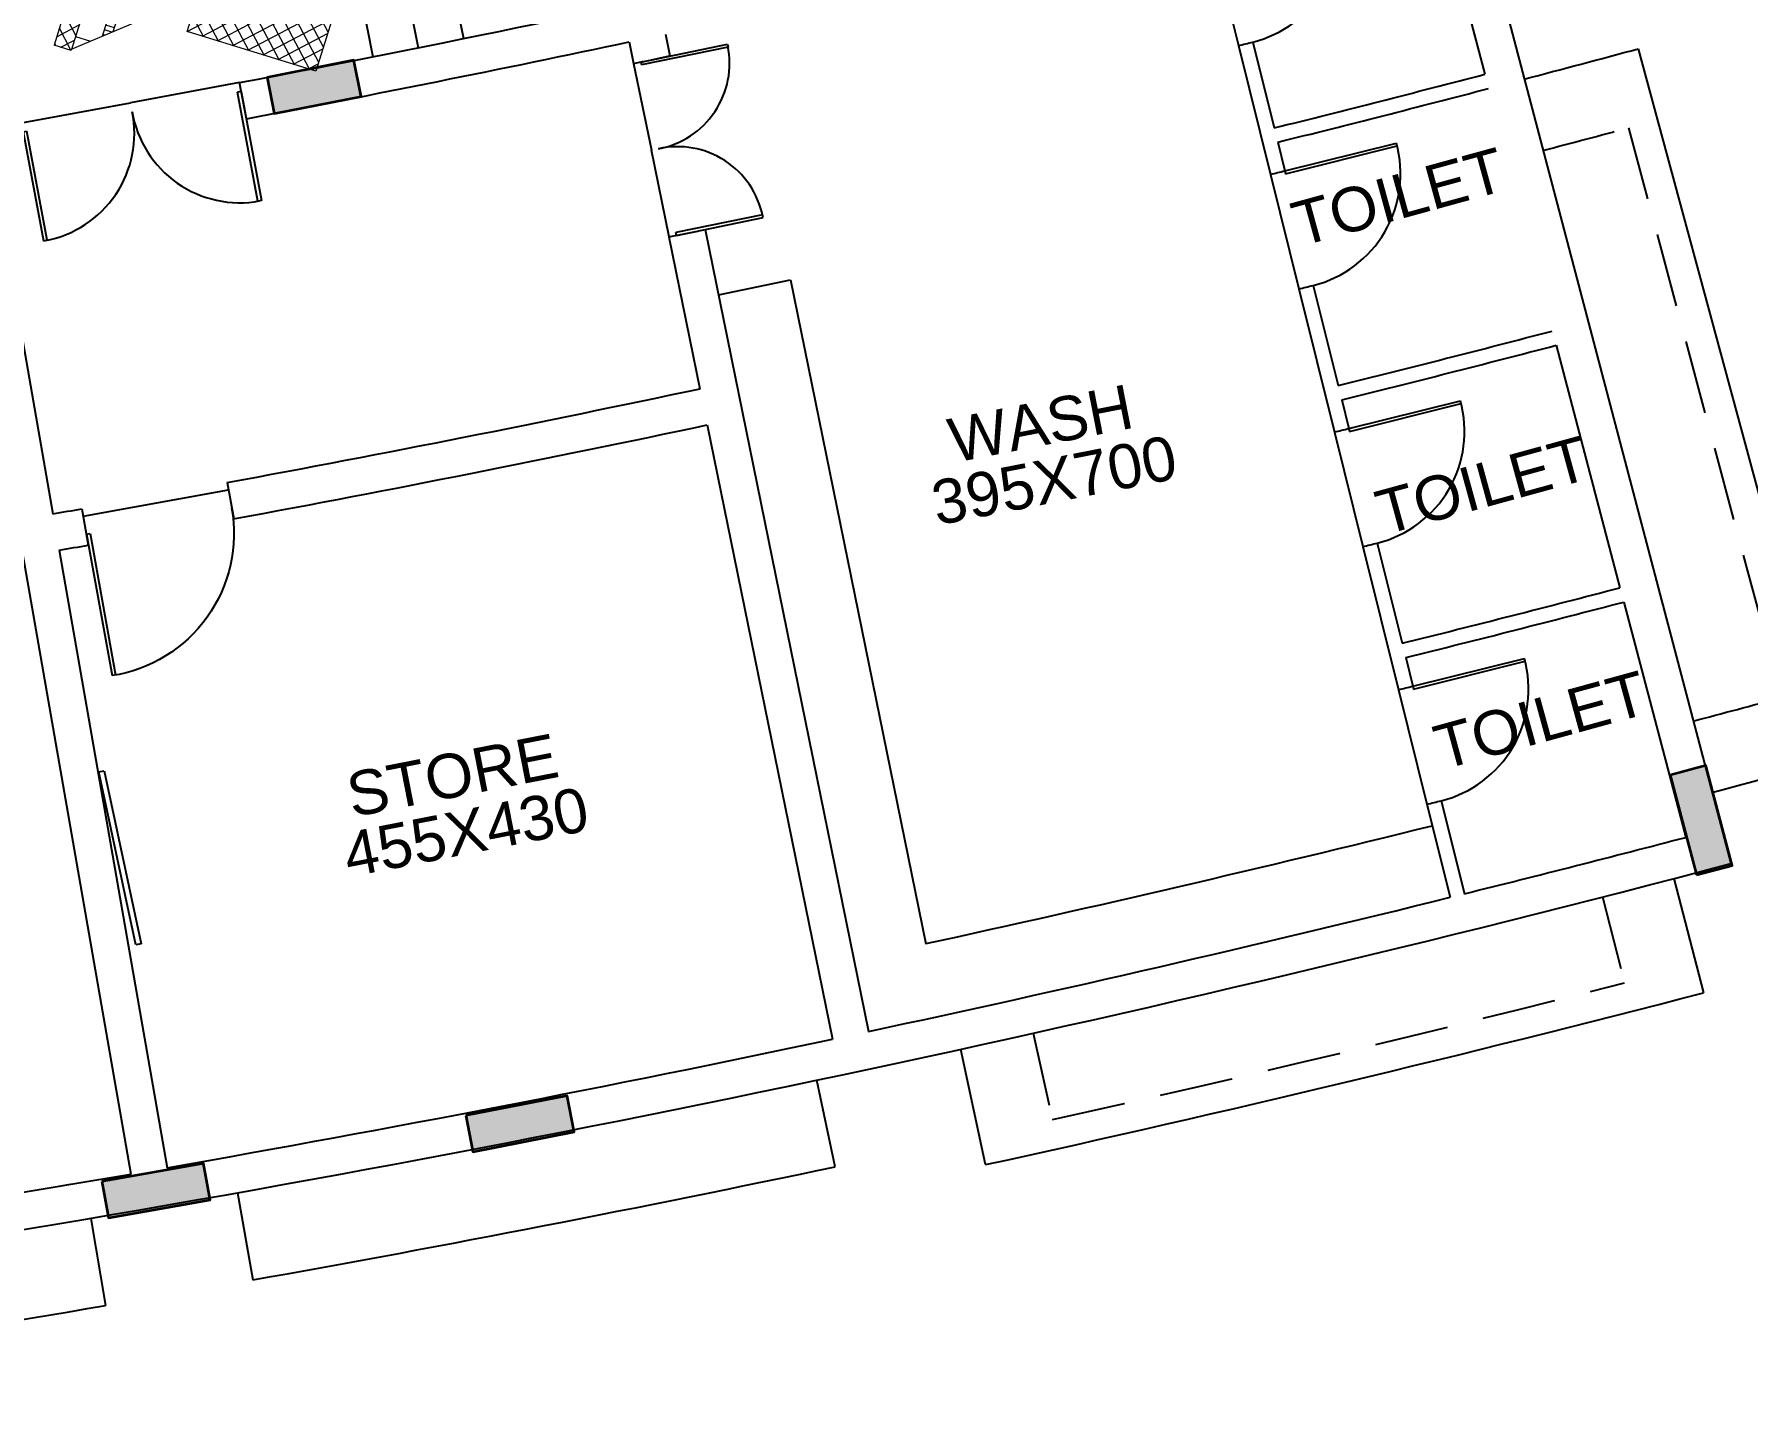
# Model space of a CAD drawing. Header units: inches. Extents: x -221585 to 401252, y -284294 to 332380.
# Drawn here: x 176680 to 177842, y 51952 to 52875 of the extents above; entities that cross this region are included whole.
import ezdxf
from ezdxf.enums import TextEntityAlignment as Align

# ---------------------------------------------------------------- set-up
doc = ezdxf.new("R2010")
doc.units = ezdxf.units.IN
doc.header["$MEASUREMENT"] = 0
doc.linetypes.add('HIDDEN', pattern=[0.375, 0.25, -0.125])
for name, color, linetype, lineweight in [('A-SEC-TXT', 3, 'Continuous', 0), ('A-WALL', 1, 'Continuous', 9), ('column fa 25', 3, 'Continuous', 35)]:
    doc.layers.add(name, color=color, linetype=linetype, lineweight=lineweight)
doc.layers.add('A-TEXT', color=3, linetype='Continuous')
doc.layers.add('AC-GRND-PATT', color=251, linetype='Continuous')
doc.styles.get("Standard").update_dxf_attribs({"font": 'arial.ttf'})
pattern_1 = [(135.0000000000003, (-206628.5231979876, -439172.1450680238), (31.07679027994059, 31.076790279941), []), (45.00000000000047, (-206628.5231979876, -439172.1450680238), (31.076790279941, -31.07679027994059), [])]

# ---------------------------------------------------------------- blocks, each defined once
blk = doc.blocks.new('RYTRTRTRTRT')
at = {"color": 1}
for p, q in [((42.51784281896418, 61.1534602869689), (42.51784281896418, 61.75346028696891)), ((42.51784281896418, 61.75346028696891), (42.53784281896421, 61.75346028696891)), ((42.53784281896421, 61.75346028696891), (42.53784281896421, 61.1534602869689)), ((43.71784281896418, 61.75346028696891), (43.6978428189642, 61.75346028696891)), ((43.6978428189642, 61.75346028696891), (43.6978428189642, 61.1534602869689)), ((43.71784281896418, 61.1534602869689), (43.71784281896418, 61.75346028696891)), ((42.51784281896418, 61.1534602869689), (42.53784281896421, 61.1534602869689)), ((43.71784281896418, 61.1534602869689), (43.6978428189642, 61.1534602869689)), ((42.51784281896418, 61.10346028696891), (43.11784281896421, 61.10346028696891)), ((43.71784281896418, 61.10346028696891), (43.11784281896421, 61.10346028696891))]:
    blk.add_line(p, q, dxfattribs=at)
for centre, start, end in [((42.5278428189642, 61.16337695363558), 359.037068388323, 90.00000000000027), ((43.70784281896417, 61.16337695363558), 90, 180.9629316116769)]:
    blk.add_arc(centre, 0.5900833333333324, start, end, dxfattribs=at)
blk = doc.blocks.new('FEGREGRE')
at = {"color": 20, "ltscale": 10}
for p, q in [((357183.5731508203, 114115.4771461716, 0.8421725082232377), (357203.7039292504, 114038.0554099902, 0.4210862541116189)), ((356717.0507664894, 113921.5866897664, 0.4210862541116189), (356700.3435475476, 113999.6794120376, 0.4210862541116189)), ((356615.0957505555, 113920.1474458802, 0.4210862541116189), (356602.5564011558, 113978.758752379, 0.4210862541116189)), ((356209.8131552041, 113902.5001655122, 0.4210862541116189), (356220.2916708002, 113843.4123208981, 0.4210862541116189)), ((356110.4229918143, 113885.0594659963, 0.4210862541116189), (356120.4556473326, 113826.047186268, 0.4210862541116189))]:
    blk.add_line(p, q, dxfattribs=at)
for centre, radius, start, end in [((353970.4168312088, 126473.0788032789, 0.4210862541116189), 12848.5, 282.3434219765919, 284.5749974342208), ((353970.4168312088, 126473.0788032789, 0.4210862541116189), 12828.5, 280.1008292623364, 281.8972090181981), ((353970.3385509103, 126473.0788032789, 0.4210862541116189), 12828.5, 277.853376746456, 279.6485812701991)]:
    blk.add_arc(centre, radius, start, end, dxfattribs=at)
blk = doc.blocks.new('TRTH')
at = {"color": 1, "ltscale": 8}
for p, q in [((-589.8393136805753, -68.75925391937484), (-589.8393136805753, -67.97951037179017)), ((-589.8193136805753, -68.75925391937484), (-589.8193136805753, -67.97925391937488)), ((-589.8393136805753, -68.75925391937484), (-589.8193136805753, -68.75925391937484)), ((-589.8393136805753, -68.85925391937485), (-589.0393136805752, -68.85925391937485))]:
    blk.add_line(p, q, dxfattribs=at)
blk.add_arc((-589.8193136805753, -68.75925391937484), 0.7799999999999728, 0, 91.4692835813525, dxfattribs=at)
blk = doc.blocks.new('ddfe')
at = {"layer": 'column fa 25', "ltscale": 10}
h = blk.add_hatch(color=3, dxfattribs=at)
h.set_gradient(color1=(141, 141, 141), color2=(145, 145, 145), one_color=1, tint=0.5699999928474426, name='CYLINDER')
h.paths.add_polyline_path([(177039.0371168449, 119902.3598854549), (177064.0371168449, 119902.3598854549), (177064.0371168449, 119962.3598854549), (177039.0371168449, 119962.3598854549)])
at = {"layer": 'column fa 25', "color": 2, "ltscale": 10}
blk.add_lwpolyline([(177039.0371168449, 119902.3598854549), (177064.0371168449, 119902.3598854549), (177064.0371168449, 119962.3598854549), (177039.0371168449, 119962.3598854549)], close=True, dxfattribs=at)
blk = doc.blocks.new('dd')
at = {"layer": 'column fa 25', "ltscale": 10}
h = blk.add_hatch(color=3, dxfattribs=at)
h.set_gradient(color1=(141, 141, 141), color2=(145, 145, 145), one_color=1, tint=0.5699999928474426, name='CYLINDER')
h.paths.add_polyline_path([(177327.7670854307, 119885.9636786617), (177352.7670854306, 119885.9636786617), (177352.7670854306, 119955.9636786617), (177327.7670854306, 119955.9636786617)])
at = {"layer": 'column fa 25', "color": 1, "ltscale": 10}
blk.add_lwpolyline([(177327.7670854307, 119885.9636786617), (177352.7670854307, 119885.9636786617), (177352.7670854307, 119955.9636786617), (177327.7670854307, 119955.9636786617)], close=True, dxfattribs=at)
blk = doc.blocks.new('A$C08703A85')
at = {"layer": 'AC-GRND-PATT', "lineweight": -2, "ltscale": 0.1}
h = blk.add_hatch(dxfattribs=at)
h.set_pattern_fill('ANSI37', color=0, scale=351.5937463113331, angle=-2.691e-13)
h.set_pattern_definition(pattern_1)
h.paths.add_polyline_path([(-0.003734150435775518, 836.800141538959), (67.48671045014635, 836.800141538959), (70.3150150985457, 834.4036621111445), (70.3150150985457, 5.948316450696439), (63.24153318116441, 0.001329909544438124), (-0.003734150435775518, 0.001329909544438124)])
h = blk.add_hatch(dxfattribs=at)
h.set_pattern_fill('BRSTONE', color=0, scale=351.5937463113331, angle=-2.691e-13)
h.set_pattern_definition([(180.000000000001, (-206628.5231979876, -439172.1450680238), (-6.724011267479903e-13, 116.02593628274), []), (90, (-206944.9575696974, -439172.1450680238), (175.7968731556658, 116.025936282741), [116.02593628274, -116.02593628274]), (90, (-206909.7981950431, -439172.1450680238), (175.7968731556658, 116.025936282741), [116.02593628274, -116.02593628274]), (180.000000000001, (-206944.9575696974, -439152.8074119729), (-175.7968731556674, 116.025936282739), [-316.4343716801998, 35.1593746311333]), (180.000000000001, (-206944.9575696974, -439133.469755922), (-175.7968731556674, 116.025936282739), [-316.4343716801998, 35.1593746311333]), (180.000000000001, (-206944.9575696974, -439114.132099886), (-175.7968731556674, 116.025936282739), [-316.4343716801998, 35.1593746311333]), (180.000000000001, (-206944.9575696974, -439094.794443835), (-175.7968731556674, 116.025936282739), [-316.4343716801998, 35.1593746311333]), (180.000000000001, (-206944.9575696974, -439075.4567877841), (-175.7968731556674, 116.025936282739), [-316.4343716801998, 35.1593746311333])])
h.paths.add_polyline_path([(70.3150150985457, 834.4036621111445), (481.4555202932097, 486.0360413151793), (481.4555202932097, 351.6121742981486), (70.3150150985457, 5.948316450696439)])
h = blk.add_hatch(dxfattribs=at)
h.set_pattern_fill('ANSI37', color=0, scale=351.5937463113331, angle=-2.691e-13)
h.set_pattern_definition(pattern_1)
h.paths.add_polyline_path([(1008.846139809582, 627.6013600486331), (1008.846139809582, 205.6888644653372), (481.4555202932097, 205.6888644653372), (481.4555202932097, 416.6451122718863), (481.4555202932097, 627.6013600486331)])
at = {"layer": 'A-WALL', "color": 10, "lineweight": -2, "ltscale": 0.1}
for p, q in [((-0.003734150435775518, 836.800141538959), (-0.003734150435775518, 0.001329909544438124)), ((70.3150150985457, 836.800141538959), (-0.003734150435775518, 836.800141538959)), ((481.4555202932097, 486.0360413151793), (67.48671045014635, 836.800141538959)), ((70.3150150985457, 838.5576078253798), (70.3150150985457, 0.001329909544438124)), ((481.4555202932097, 205.6888644653372), (481.4555202932097, 627.6013600486331)), ((481.4555202932097, 627.6013600486331), (1008.846139809582, 627.6013600486331)), ((1008.846139809582, 627.6013600486331), (1008.846139809582, 205.6888644653372)), ((498.59251584718, 471.5155203151517), (494.5514070005156, 474.9396330821328)), ((481.4555202932097, 205.6888644653372), (481.4555202932097, 416.6451122718863)), ((481.4555202932097, 351.6121742981486), (63.24153318116441, 0.001329909544438124)), ((1008.846139809582, 205.6888644653372), (481.4555202932097, 205.6888644653372))]:
    blk.add_line(p, q, dxfattribs=at)
at = {"layer": 'A-WALL', "color": 10, "linetype": 'ByBlock', "lineweight": -2, "ltscale": 0.1}
blk.add_line((70.3150150985457, 0.001329909544438124), (-0.003734150435775518, 0.001329909544438124), dxfattribs=at)
blk = doc.blocks.new('A$C1C8104B6')
at = {"color": 6}
for points in [[(736.5003980866168, 0.0002716926392167807), (887, 0.0002716926392167807), (887, 146), (736.5003980866168, 146)], [(759.5003980866168, 23.00027169263922), (864, 23.00027169263922), (864, 123), (759.5003980866168, 123)]]:
    blk.add_lwpolyline(points, close=True, dxfattribs=at)
at = {"layer": 'A-SEC-TXT', "rotation": 270}
blk.add_blockref('A$C08703A85', (89.89903803798393, 1008.846411502222), dxfattribs=at)

msp = doc.modelspace()

# ---------------------------------------------------------------- linework, layer by layer
at = {"color": 4, "ltscale": 8}
for p, q in [((177410.3653290486, 53907.92671372947, 0.4210862541116874), (177830.5974989876, 52312.31891272559, 0.4210862541116874)), ((177624.1812954496, 52997.36394448717), (177663.6697090275, 52847.46851134011, 0.4210862541116874)), ((177712.059617253, 52663.73361292532, 0.4210862541116874), (177755.3558492775, 52499.33923640147, 0.4210862541116874)), ((177757.9026864083, 52489.66897913783, 0.4210862541116874), (177799.9232424878, 52330.11830244258, 0.4210862541116874))]:
    msp.add_line(p, q, dxfattribs=at)
at = {"color": 2, "ltscale": 8}
for p, q in [((176893.8158908683, 53099.30892283561, 0.4302885677967264), (176940.6500170086, 52865.45252538477, 0.4389928785193312)), ((176923.9070833853, 53105.37600293486, 0.4303250302276605), (176971.3499244888, 52871.64233649369, 0.4390300785490589)), ((176863.7063497415, 53093.31968502419, 0.4302491849005297), (176909.9313897446, 52859.34213123597, 0.4389526989462261))]:
    msp.add_line(p, q, dxfattribs=at)
at = {"color": 4, "ltscale": 10}
for p, q in [((177083.5897679928, 52869.42273977217), (177086.7067932322, 52854.7515975453, 0.4214451629217114)), ((177108.2232528525, 52874.61429698074), (177111.1700023026, 52859.90694157417, 0.4214387869666434)), ((177496.7742728147, 52866.94473981032, 0.4246334551271105), (177518.464967052, 52779.59762048423, 0.4277788902990294)), ((177506.4805011417, 52869.3508048019, 0.4246335995781768), (177520.9409590831, 52811.11941158368, 0.4267305556512764)), ((176824.1801556605, 52817.27773439103), (176819.6452998765, 52841.86331338189)), ((177523.3510354066, 52801.41417938062, 0.4270800483301261), (177528.1711880537, 52782.00371497455, 0.4277790336878263)), ((176651.7526619269, 52785.85709148557), (176693.0276819458, 52549.45378004278, 0.4208462852993756)), ((176627.1104713612, 52781.59340832477), (176745.8023614957, 52101.87765060742)), ((177110.6718232554, 52737.16902880989, 0.425635835498903), (177131.643933102, 52634.27099174591, 0.429303147642264)), ((177135.162706455, 52742.18872975228, 0.4256348589920374), (177245.9307879129, 52198.47802814255)), ((177144.1523448309, 52698.06263743159, 0.4219465161658181), (177193.1488531579, 52708.04883545205, 0.4272075117330927)), ((177193.1488531579, 52708.04883545205, 0.4272075117330927), (177284.8695443116, 52258.02834886876, 0.443246356032738)), ((177537.7455840619, 52701.95573700067, 0.4305748326610382), (177561.846355208, 52604.90338311471, 0.4340697605966766)), ((177547.4517986421, 52704.3618573502, 0.430574975118627), (177564.322332907, 52636.42523192892, 0.4330214238705772)), ((177566.7324092307, 52626.71999972592, 0.4333709165494224), (177571.5525618778, 52607.30953531984, 0.4340699019071226)), ((177136.6359254911, 52609.77816667368, 0.4301760781409947), (177221.4764579516, 52193.31825975065)), ((176811.1379682649, 52570.6696370323, -0.1075529285274032), (176815.6296906503, 52546.07782806786)), ((176712.7268450268, 52552.90967890252, -0.1075529285274032), (176717.0585299592, 52528.28898846269, 0.4303107102870716)), ((177581.1269720336, 52527.261500373, 0.4368657029319707), (177605.2277429543, 52430.20914739445, 0.4403606308349349)), ((177590.8331724662, 52529.6676776955, 0.4368658433379207), (177607.703706731, 52461.73105227422, 0.4393122920898692)), ((176697.3273317765, 52524.82746956362, 0.4303112792824274), (176770.4247615466, 52106.16081724815, 0.4451574288700393)), ((177610.1137830546, 52452.02582007115, 0.4396617847687197), (177614.9339357017, 52432.61535566508, 0.440360770126419)), ((177624.5083596036, 52352.56726536308, 0.4431565731446486), (177640.1738605751, 52289.48323643823, 0.4454282762631661)), ((177634.2145462901, 52354.97349804074, 0.4431567115572171), (177649.8800504527, 52291.88949072237))]:
    msp.add_line(p, q, dxfattribs=at)
at = {"color": 20, "ltscale": 10}
msp.add_line((177767.6917414253, 52864.77685171629), (177898.1935179236, 52382.10793171955), dxfattribs=at)
at = {"color": 20, "linetype": 'HIDDEN', "ltscale": 200}
for p, q in [((177761.1147244674, 52811.22069484367), (177864.876224091, 52424.91310859167)), ((177743.6215975746, 52289.73881574518, 0.4219386761448932), (177758.4941437708, 52231.61130616807)), ((177357.6011483692, 52197.33954373478), (177370.6597597295, 52138.77784405537))]:
    msp.add_line(p, q, dxfattribs=at)
at = {"color": 1, "ltscale": 10}
msp.add_line((177110.6718232554, 52737.16902880986, 0.4214094062605381), (177130.2689294914, 52741.1632029641, 0.4256358354937578), dxfattribs=at)
at = {"color": 5}
for p, q in [((176724.1633990469, 52374.50944384297), (176727.7565908127, 52375.27863166765)), ((176727.7565908127, 52375.27863166765), (176752.8545141377, 52258.03593939559)), ((176749.2613223719, 52257.26675157087), (176724.1633990469, 52374.50944384297)), ((176752.8545141377, 52258.03593939559), (176749.2613223719, 52257.26675157087))]:
    msp.add_line(p, q, dxfattribs=at)
at = {"color": 4, "ltscale": 10}
for centre, radius, start, end in [((174591.2008742313, 64599.10123850392, -28.99995578319036), 11966.56208717097, 280.7324215738334, 284.6511007671294), ((174578.6198291374, 64659.75724967608), 12053.5, 280.7369021393807, 281.9954734542479), ((174578.6198291374, 64659.75724967608), 12148.5, 283.8983642801348, 283.9459193991771), ((174578.4571700937, 64659.72413330745, 0.4235316730121988), 12068.50002038664, 281.9954734542479, 282.1141682724984), ((174578.619829125, 64659.75724972818, 0.8421725082233061), 12208.50000005357, 283.9459185692999, 284.6371459036636), ((174513.096421023, 64920.14342308744, 0.842172508221981), 12487.00249562294, 283.9497623207019, 284.6262195387316), ((174578.6198291374, 64659.75724967608), 12238.5, 283.8990273195707, 283.9459201328366), ((174578.6198291374, 64659.75724967608), 12318.5, 283.8990273195707, 283.9459207771507), ((174578.6198291985, 64659.7572494331, 0.8421725082233061), 12388.49999974948, 283.9459185692999, 284.6388557401035), ((174514.4499821721, 64914.75800477371, 0.842172508225619), 12661.44960215972, 283.9496395432639, 284.628274952017), ((174577.7600583547, 64664.6816000463, -0.1075529285274032), 12298.5, 280.4628285071866, 281.9858064450262), ((174578.6198291374, 64659.75724967608), 12318.5, 280.462072097603, 281.9850500357104), ((174578.6198291374, 64659.75724967608), 12418.5, 283.8997095438982, 283.945921569229), ((174577.7600583547, 64664.6816000463, -0.1075529285274032), 12298.5, 279.903771940313, 279.9969472137572), ((174578.6198291374, 64659.75724967608), 12318.5, 279.903771940313, 279.9969472137572), ((174578.6198291374, 64659.75724967608), 12498.5, 283.8997095438982, 283.9459221946421), ((174578.6198291344, 64659.75724969005, 0.8421725082233061), 12568.5000000143, 283.945922735868, 284.6405166014692), ((174515.7491055572, 64909.58936097041, 0.8421725082233061), 12836.12021340115, 283.9495226679063, 284.6302652104722), ((174578.6198291374, 64659.75724967608), 12598.5, 283.9003722419026, 283.9459229661022), ((174578.6198291374, 64659.75724967608), 12678.5, 283.9003722419026, 283.9459235726174), ((174578.6198291374, 64659.75724967608), 12693.5, 282.309863235947, 283.9009809398414), ((174578.6198291484, 64659.7572496315, 0.8421725082233061), 12743.49999995409, 283.9459240983783, 284.6420863453593), ((174578.6198291374, 64659.75724967608), 12768.5, 279.1997111641375, 284.7550703661228), ((174578.6198291374, 64659.75724967608), 12743.5, 282.0817324105992, 283.9009809398414), ((174578.6198291374, 64659.75724967608), 12743.5, 279.903771940313, 281.9693612972872), ((174578.6198292818, 64659.75724880422), 12743.49999911629, 279.2004151552792, 279.7914051665712)]:
    msp.add_arc(centre, radius, start, end, dxfattribs=at)
at = {"color": 20, "ltscale": 10}
for radius, start in [(12218.5, 284.7544739138164), (12718.5, 284.754487724429)]:
    msp.add_arc((174578.6198291362, 64659.75724967579), radius, start, 285.1296177537153, dxfattribs=at)
at = {"color": 20, "linetype": 'HIDDEN', "ltscale": 200}
for centre, radius, start, end in [((174578.6198291362, 64659.75724967579), 12268.5, 284.7544739138164, 285.0346856734429), ((174578.6198291362, 64659.75724967579), 12668.5, 284.754487724429, 285.0346856734429), ((174578.6198291374, 64659.75724967608), 12828.5, 282.5706633406686, 284.3518467220721)]:
    msp.add_arc(centre, radius, start, end, dxfattribs=at)

# ---------------------------------------------------------------- block references
at = {"color": 4}
for name, p, xscale, yscale, zscale, rotation in [('TRTH', (198388.7107609618, -2636.372689315074, 0.8491391244922871), 99.99999999999221, 99.99999999999221, 99.99999999999221, 283.9590990273752), ('RYTRTRTRTRT', (180663.948218775, 61333.86521731578), 125.2224257317825, 125.2224257317825, 125.2224257317825, 190.4749571081583), ('TRTH', (198429.6820723906, -2801.36169285595, 0.8550805020525457), 99.99999999999221, 99.99999999999221, 99.99999999999221, 283.9590990273752), ('TRTH', (198473.0636917612, -2976.055873207544, 0.8550805020525457), 99.99999999999221, 99.99999999999221, 99.99999999999221, 283.9590990273752), ('TRTH', (250801.3787663457, 57171.78409650868, 0.4296120688773429), -125.0021863920129, 125.0021863920119, 125.002186392009, 190.2298877583654), ('TRTH', (198516.4607712967, -3150.746225676223, 1.295441132887413), 99.99999999999221, 99.99999999999221, 99.99999999999221, 283.9590990273752)]:
    msp.add_blockref(name, p, dxfattribs=dict(at, xscale=xscale, yscale=yscale, zscale=zscale, rotation=rotation))
at = {"color": 4, "ltscale": 10, "xscale": 100.0000408489526, "yscale": 100.0000408489526, "zscale": 100.0000408489526, "rotation": 281.6007146226124}
msp.add_blockref('RYTRTRTRTRT', (170246.1836958293, 55790.95445092073, 0.421445162926567), dxfattribs=at)
at = {"color": 1}
msp.add_blockref('FEGREGRE', (-179391.7187217713, -61813.32155360318, -0.42108625411155), dxfattribs=at)
at = {"layer": 'A-SEC-TXT', "xscale": 0.17325, "yscale": 0.17325, "zscale": 0.17325, "rotation": 72.80231606174786}
msp.add_blockref('A$C1C8104B6', (176856.2488412933, 52800.6150313291), dxfattribs=at)
at = {"layer": 'column fa 25', "color": 3, "extrusion": (-0.003455625794714163, 0.01754947131916361, 0.9998400245573213), "rotation": 90.0000000000335}
msp.add_blockref('ddfe', (-63813.85884845833, -194721.2169699233, 316.3221282714899), dxfattribs=at)
at = {"layer": 'column fa 25', "color": 3, "extrusion": (-0.004039195016050238, 0.01918558092273079, 0.9998077807200142), "rotation": 182.8652553230045}
msp.add_blockref('dd', (-13655.3870645555, 114051.2836291223, 270.1937125975451), dxfattribs=at)
at = {"layer": 'column fa 25', "color": 3}
for p, rotation in [((25086.17757768824, 202966.5486748024, 9.25961249413789e-07), 281.1395054620153), ((27860.55345898939, 205904.4245676466, 9.910929949309846e-07), 280.0031519456634)]:
    msp.add_blockref('dd', p, dxfattribs=dict(at, rotation=rotation))

# ---------------------------------------------------------------- texts
at = {"layer": 'A-TEXT'}
for s, rotation, p in [('TOILET', 15.35862537567274, (177605.0768846149, 52764.45460256909, 0.8550805020525457)), ('WASH', 11.07152445098766, (177362.619611734, 52610.77782436275, -0.42108625411155)), ('395X700', 11.07152445098766, (177371.7689545015, 52572.38901611384, -0.42108625411155)), ('TOILET', 15.35862537567274, (177662.0100636384, 52568.84392562769, -0.004210862541571696)), ('TOILET', 15.35862537567274, (177701.479356134, 52409.66001016709, 1.320401214134854)), ('STORE', 11.07152445098766, (176963.8475171756, 52372.27754840902, -0.42108625411155)), ('455X430', 11.07152445098766, (176972.9968599431, 52333.88874016011, -0.42108625411155))]:
    msp.add_text(s, height=30, rotation=rotation, dxfattribs=at).set_placement(p, align=Align.MIDDLE)

doc.saveas('drawing.dxf')
